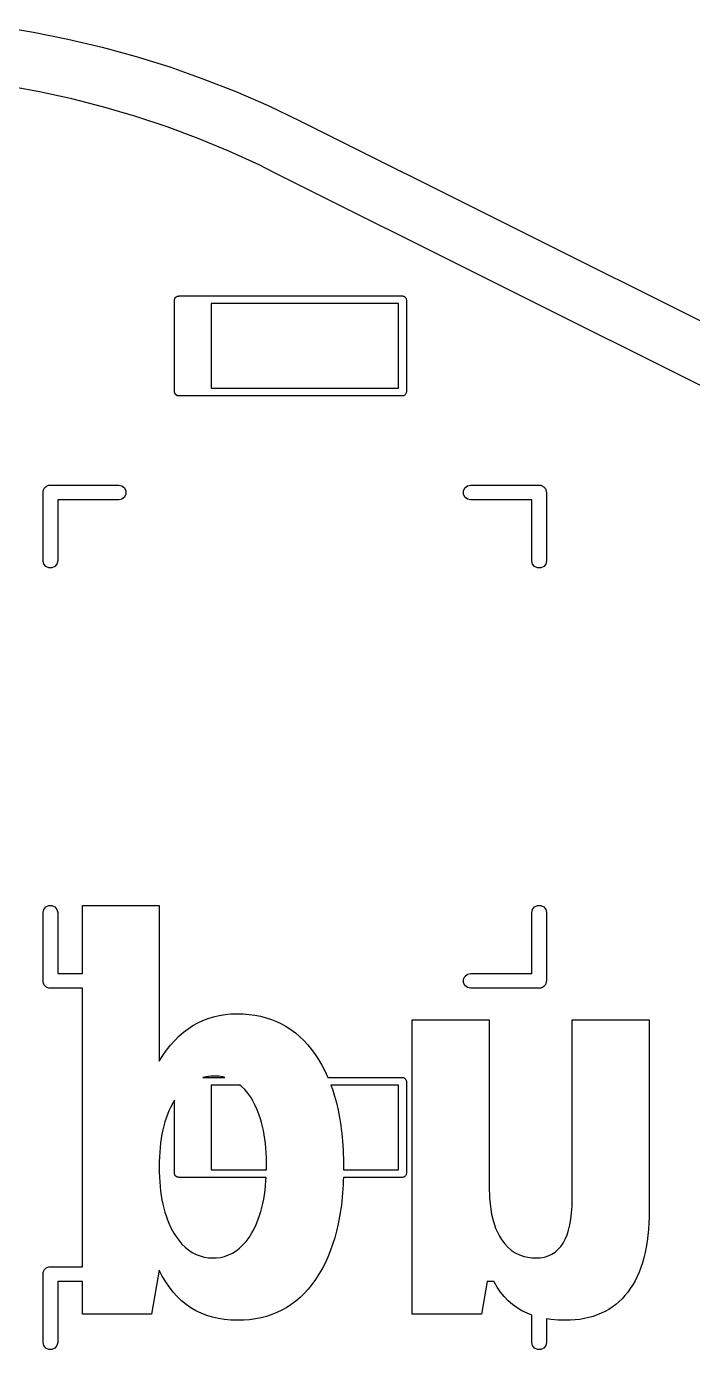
# Model space of a CAD drawing. Extents: x 25 to 230, y -179 to -24.
# Drawn here: x 160.67 to 177.98, y -64.19 to -29.79 of the extents above; entities that cross this region are included whole.
import ezdxf

# ---------------------------------------------------------------- set-up
doc = ezdxf.new("R2010")
doc.units = 0
doc.layers.add('BLACK', color=7, linetype='CONTINUOUS')

msp = doc.modelspace()

# ---------------------------------------------------------------- linework, layer by layer
at = {"layer": 'BLACK', "linetype": 'CONTINUOUS'}
for p, q in [((159.948342, -29.794606), (160.851109, -29.941861)), ((160.851109, -29.941861), (161.74809, -30.121089)), ((161.74809, -30.121089), (162.63814, -30.332063)), ((162.63814, -30.332063), (163.520134, -30.574514)), ((163.520134, -30.574514), (164.392962, -30.848139)), ((164.392962, -30.848139), (165.25552, -31.152591)), ((165.25552, -31.152591), (166.106721, -31.487486)), ((161.007235, -31.49467), (160.159506, -31.340888)), ((161.848966, -31.678464), (161.007235, -31.49467)), ((166.106721, -31.487486), (166.94549, -31.852402)), ((162.683639, -31.892037), (161.848966, -31.678464)), ((163.5102, -32.135121), (162.683639, -31.892037)), ((166.94549, -31.852402), (167.770618, -32.246805)), ((164.327605, -32.407408), (163.5102, -32.135121)), ((167.770618, -32.246805), (167.770777, -32.246863)), ((167.770777, -32.246863), (190.931763, -43.827356)), ((165.134825, -32.708555), (164.327605, -32.407408)), ((165.930839, -33.038181), (165.134825, -32.708555)), ((166.714643, -33.395872), (165.930839, -33.038181)), ((167.099949, -33.588519), (166.714643, -33.395872)), ((167.099957, -33.588503), (167.099949, -33.588519)), ((190.260948, -45.168999), (167.099957, -33.588503)), ((164.534098, -36.841221), (164.584098, -36.804894)), ((164.584098, -36.804894), (164.624937, -36.804894)), ((164.624937, -36.804894), (164.64, -36.8)), ((164.64, -36.8), (170.44, -36.8)), ((170.44, -36.8), (170.455063, -36.804894)), ((170.455063, -36.804894), (170.470902, -36.804894)), ((170.470902, -36.804894), (170.483715, -36.814203)), ((164.515, -36.9), (164.534098, -36.841221)), ((164.515, -39.3), (164.515, -36.9)), ((165.465, -37), (165.465, -39.2)), ((170.34, -37), (165.465, -37)), ((170.34, -39.2), (170.34, -37)), ((170.483715, -36.814203), (170.498779, -36.819098)), ((170.498779, -36.819098), (170.508088, -36.831911)), ((170.508088, -36.831911), (170.520902, -36.841221)), ((170.520902, -36.841221), (170.525796, -36.856284)), ((170.525796, -36.856284), (170.535106, -36.869098)), ((170.535106, -36.869098), (170.535106, -36.884937)), ((170.535106, -36.884937), (170.54, -36.9)), ((170.54, -36.9), (170.54, -39.3)), ((165.465, -39.2), (170.34, -39.2)), ((164.534098, -39.358779), (164.515, -39.3)), ((164.584098, -39.395106), (164.534098, -39.358779)), ((164.624937, -39.395106), (164.584098, -39.395106)), ((164.64, -39.4), (164.624937, -39.395106)), ((170.44, -39.4), (164.64, -39.4)), ((170.455063, -39.395106), (170.44, -39.4)), ((170.470902, -39.395106), (170.455063, -39.395106)), ((170.483715, -39.385796), (170.470902, -39.395106)), ((170.498779, -39.380902), (170.483715, -39.385796)), ((170.508088, -39.368088), (170.498779, -39.380902)), ((170.520902, -39.358779), (170.508088, -39.368088)), ((170.525796, -39.343715), (170.520902, -39.358779)), ((170.535106, -39.330902), (170.525796, -39.343715)), ((170.54, -39.3), (170.535106, -39.315062)), ((170.535106, -39.315062), (170.535106, -39.330902)), ((161.0995, -41.91), (161.104276, -41.889074)), ((161.0995, -43.688), (161.0995, -41.91)), ((161.104276, -41.86761), (161.113588, -41.848272)), ((161.104276, -41.889074), (161.104276, -41.86761)), ((161.113588, -41.848272), (161.118365, -41.827345)), ((161.118365, -41.827345), (161.131748, -41.810562)), ((161.131748, -41.810562), (161.141061, -41.791225)), ((161.141061, -41.791225), (161.157842, -41.777842)), ((161.157842, -41.777842), (161.171225, -41.761061)), ((161.171225, -41.761061), (161.190562, -41.751748)), ((161.190562, -41.751748), (161.207345, -41.738365)), ((161.207345, -41.738365), (161.228272, -41.733588)), ((161.228272, -41.733588), (161.24761, -41.724276)), ((161.24761, -41.724276), (161.269074, -41.724276)), ((161.269074, -41.724276), (161.29, -41.7195)), ((161.29, -41.7195), (163.068, -41.7195)), ((163.068, -41.7195), (163.150655, -41.738365)), ((163.150655, -41.738365), (163.216939, -41.791225)), ((163.216939, -41.791225), (163.253724, -41.86761)), ((163.253724, -41.95239), (163.216939, -42.028775)), ((163.253724, -41.86761), (163.253724, -41.95239)), ((172.026276, -41.86761), (172.063061, -41.791225)), ((172.026276, -41.95239), (172.026276, -41.86761)), ((172.063061, -42.028775), (172.026276, -41.95239)), ((172.063061, -41.791225), (172.129345, -41.738365)), ((172.129345, -41.738365), (172.212, -41.7195)), ((172.212, -41.7195), (173.99, -41.7195)), ((173.99, -41.7195), (174.010926, -41.724276)), ((174.010926, -41.724276), (174.03239, -41.724276)), ((174.03239, -41.724276), (174.051727, -41.733588)), ((174.051727, -41.733588), (174.072655, -41.738365)), ((174.072655, -41.738365), (174.089437, -41.751748)), ((174.089437, -41.751748), (174.108775, -41.761061)), ((174.108775, -41.761061), (174.122157, -41.777842)), ((174.122157, -41.777842), (174.138939, -41.791225)), ((174.138939, -41.791225), (174.148251, -41.810562)), ((174.148251, -41.810562), (174.161635, -41.827345)), ((174.161635, -41.827345), (174.166411, -41.848272)), ((174.166411, -41.848272), (174.175724, -41.86761)), ((174.175724, -41.86761), (174.175724, -41.889074)), ((174.175724, -41.889074), (174.1805, -41.91)), ((174.1805, -41.91), (174.1805, -43.688)), ((163.068, -42.1005), (161.4805, -42.1005)), ((161.4805, -42.1005), (161.4805, -43.688)), ((163.150655, -42.081635), (163.068, -42.1005)), ((163.216939, -42.028775), (163.150655, -42.081635)), ((172.129345, -42.081635), (172.063061, -42.028775)), ((172.212, -42.1005), (172.129345, -42.081635)), ((173.7995, -42.1005), (172.212, -42.1005)), ((173.7995, -43.688), (173.7995, -42.1005)), ((161.118365, -43.770655), (161.0995, -43.688)), ((161.171225, -43.836939), (161.118365, -43.770655)), ((161.24761, -43.873724), (161.171225, -43.836939)), ((161.33239, -43.873724), (161.24761, -43.873724)), ((161.408775, -43.836939), (161.33239, -43.873724)), ((161.461635, -43.770655), (161.408775, -43.836939)), ((161.4805, -43.688), (161.461635, -43.770655)), ((173.818365, -43.770655), (173.7995, -43.688)), ((173.871225, -43.836939), (173.818365, -43.770655)), ((173.94761, -43.873724), (173.871225, -43.836939)), ((174.03239, -43.873724), (173.94761, -43.873724)), ((174.108775, -43.836939), (174.03239, -43.873724)), ((174.161635, -43.770655), (174.108775, -43.836939)), ((174.1805, -43.688), (174.161635, -43.770655)), ((161.0995, -52.832), (161.118365, -52.749345)), ((161.0995, -54.61), (161.0995, -52.832)), ((161.118365, -52.749345), (161.171225, -52.683061)), ((161.171225, -52.683061), (161.24761, -52.646276)), ((161.24761, -52.646276), (161.33239, -52.646276)), ((161.33239, -52.646276), (161.408775, -52.683061)), ((161.408775, -52.683061), (161.461635, -52.749345)), ((161.461635, -52.749345), (161.4805, -52.832)), ((161.4805, -52.832), (161.4805, -54.4195)), ((162.121644, -54.4195), (162.121644, -52.64858)), ((162.121644, -52.64858), (164.117108, -52.64858)), ((164.117108, -52.64858), (164.117108, -56.700569)), ((173.7995, -52.832), (173.818365, -52.749345)), ((173.7995, -54.4195), (173.7995, -52.832)), ((173.818365, -52.749345), (173.871225, -52.683061)), ((173.871225, -52.683061), (173.94761, -52.646276)), ((173.94761, -52.646276), (174.03239, -52.646276)), ((174.03239, -52.646276), (174.108775, -52.683061)), ((174.108775, -52.683061), (174.161635, -52.749345)), ((174.161635, -52.749345), (174.1805, -52.832)), ((174.1805, -52.832), (174.1805, -54.61)), ((161.104276, -54.630925), (161.0995, -54.61)), ((161.104276, -54.65239), (161.104276, -54.630925)), ((161.113588, -54.671727), (161.104276, -54.65239)), ((161.118365, -54.692655), (161.113588, -54.671727)), ((161.131748, -54.709437), (161.118365, -54.692655)), ((161.4805, -54.4195), (162.121644, -54.4195)), ((172.026276, -54.56761), (172.063061, -54.491225)), ((172.026276, -54.65239), (172.026276, -54.56761)), ((172.063061, -54.728775), (172.026276, -54.65239)), ((172.063061, -54.491225), (172.129345, -54.438365)), ((172.129345, -54.438365), (172.212, -54.4195)), ((172.212, -54.4195), (173.7995, -54.4195)), ((174.161635, -54.692655), (174.148251, -54.709437)), ((174.166411, -54.671727), (174.161635, -54.692655)), ((174.175724, -54.65239), (174.166411, -54.671727)), ((174.1805, -54.61), (174.175724, -54.630925)), ((174.175724, -54.630925), (174.175724, -54.65239)), ((161.141061, -54.728775), (161.131748, -54.709437)), ((161.157842, -54.742157), (161.141061, -54.728775)), ((161.171225, -54.758939), (161.157842, -54.742157)), ((161.190562, -54.768251), (161.171225, -54.758939)), ((161.207345, -54.781635), (161.190562, -54.768251)), ((161.228272, -54.786411), (161.207345, -54.781635)), ((161.24761, -54.795724), (161.228272, -54.786411)), ((161.269074, -54.795724), (161.24761, -54.795724)), ((161.29, -54.8005), (161.269074, -54.795724)), ((162.121644, -54.8005), (161.29, -54.8005)), ((162.121644, -59.448301), (162.121644, -54.8005)), ((172.129345, -54.781635), (172.063061, -54.728775)), ((172.212, -54.8005), (172.129345, -54.781635)), ((173.99, -54.8005), (172.212, -54.8005)), ((174.010926, -54.795724), (173.99, -54.8005)), ((174.03239, -54.795724), (174.010926, -54.795724)), ((174.051727, -54.786411), (174.03239, -54.795724)), ((174.072655, -54.781635), (174.051727, -54.786411)), ((174.089437, -54.768251), (174.072655, -54.781635)), ((174.108775, -54.758939), (174.089437, -54.768251)), ((174.122157, -54.742157), (174.108775, -54.758939)), ((174.138939, -54.728775), (174.122157, -54.742157)), ((174.148251, -54.709437), (174.138939, -54.728775)), ((164.992108, -55.771835), (165.120803, -55.699278)), ((165.120803, -55.699278), (165.253791, -55.636395)), ((165.253791, -55.636395), (165.391073, -55.583186)), ((165.391073, -55.583186), (165.532648, -55.539652)), ((165.532648, -55.539652), (165.678516, -55.505792)), ((165.678516, -55.505792), (165.828678, -55.481606)), ((165.828678, -55.481606), (165.983133, -55.467095)), ((165.983133, -55.467095), (166.141881, -55.462257)), ((166.141881, -55.462257), (166.301221, -55.466389)), ((166.301221, -55.466389), (166.45623, -55.478782)), ((166.45623, -55.478782), (166.606906, -55.499438)), ((166.606906, -55.499438), (166.753252, -55.528356)), ((166.753252, -55.528356), (166.895266, -55.565536)), ((166.895266, -55.565536), (167.032948, -55.610978)), ((167.032948, -55.610978), (167.166299, -55.664683)), ((167.166299, -55.664683), (167.295318, -55.72665)), ((170.692126, -63.278029), (170.692126, -55.618573)), ((170.692126, -55.618573), (172.694917, -55.618573)), ((172.694917, -55.618573), (172.694917, -60.000289)), ((174.849139, -60.278726), (174.849139, -55.618573)), ((174.849139, -55.618573), (176.85193, -55.618573)), ((176.85193, -55.618573), (176.85193, -60.576703)), ((164.520261, -56.158807), (164.631783, -56.047553)), ((164.631783, -56.047553), (164.747598, -55.945973)), ((164.747598, -55.945973), (164.867706, -55.854067)), ((164.867706, -55.854067), (164.992108, -55.771835)), ((167.295318, -55.72665), (167.420006, -55.79688)), ((167.420006, -55.79688), (167.540362, -55.875371)), ((167.540362, -55.875371), (167.656387, -55.962125)), ((167.656387, -55.962125), (167.768081, -56.057141)), ((167.768081, -56.057141), (167.875443, -56.16042)), ((164.211456, -56.550617), (164.310098, -56.410339)), ((164.310098, -56.410339), (164.413033, -56.279736)), ((164.413033, -56.279736), (164.520261, -56.158807)), ((167.875443, -56.16042), (167.978473, -56.271961)), ((167.978473, -56.271961), (168.077172, -56.391764)), ((168.077172, -56.391764), (168.171539, -56.519829)), ((164.117108, -56.700569), (164.211456, -56.550617)), ((168.171539, -56.519829), (168.26086, -56.655231)), ((168.26086, -56.655231), (168.344418, -56.797045)), ((165.342015, -57.099832), (165.250571, -57.12)), ((165.458421, -57.086558), (165.342015, -57.099832)), ((165.538601, -57.08403), (165.458421, -57.086558)), ((165.655745, -57.089525), (165.538601, -57.08403)), ((165.768123, -57.106012), (165.655745, -57.089525)), ((168.344418, -56.797045), (168.422213, -56.945269)), ((168.422213, -56.945269), (168.494245, -57.099906)), ((168.494245, -57.099906), (168.502514, -57.12)), ((165.250571, -57.12), (165.822906, -57.12)), ((165.465, -57.32), (165.465, -59.52)), ((166.217244, -57.32), (165.465, -57.32)), ((165.822906, -57.12), (165.768123, -57.106012)), ((166.258529, -57.353308), (166.217244, -57.32)), ((166.342313, -57.43574), (166.258529, -57.353308)), ((166.421332, -57.529162), (166.342313, -57.43574)), ((168.502514, -57.12), (170.44, -57.12)), ((168.58185, -57.32), (168.621023, -57.428412)), ((170.34, -57.32), (168.58185, -57.32)), ((168.621023, -57.428412), (168.675767, -57.602283)), ((170.34, -59.52), (170.34, -57.32)), ((170.44, -57.12), (170.455063, -57.124894)), ((170.455063, -57.124894), (170.470902, -57.124894)), ((170.470902, -57.124894), (170.483715, -57.134203)), ((170.483715, -57.134203), (170.498779, -57.139098)), ((170.498779, -57.139098), (170.508088, -57.151911)), ((170.508088, -57.151911), (170.520902, -57.161221)), ((170.520902, -57.161221), (170.525796, -57.176284)), ((170.525796, -57.176284), (170.535106, -57.189098)), ((170.535106, -57.189098), (170.535106, -57.204937)), ((170.535106, -57.204937), (170.54, -57.22)), ((170.54, -57.22), (170.54, -59.62)), ((164.47927, -57.771991), (164.412566, -57.899152)), ((164.503012, -57.731273), (164.47927, -57.771991)), ((164.515, -57.712704), (164.503012, -57.731273)), ((164.515, -59.62), (164.515, -57.712704)), ((166.495585, -57.633576), (166.421332, -57.529162)), ((166.54244, -57.709292), (166.495585, -57.633576)), ((166.607476, -57.830457), (166.54244, -57.709292)), ((168.675767, -57.602283), (168.724749, -57.782564)), ((168.724749, -57.782564), (168.767969, -57.969258)), ((164.334179, -58.080388), (164.299508, -58.176015)), ((164.371865, -57.988101), (164.334179, -58.080388)), ((164.412566, -57.899152), (164.371865, -57.988101)), ((166.666116, -57.959478), (166.607476, -57.830457)), ((166.718359, -58.096357), (166.666116, -57.959478)), ((166.749633, -58.191974), (166.718359, -58.096357)), ((168.767969, -57.969258), (168.787418, -58.065008)), ((168.787418, -58.065008), (168.805426, -58.162362)), ((164.23921, -58.377286), (164.213584, -58.482931)), ((164.267852, -58.274981), (164.23921, -58.377286)), ((164.299508, -58.176015), (164.267852, -58.274981)), ((166.778065, -58.291083), (166.749633, -58.191974)), ((166.803653, -58.393684), (166.778065, -58.291083)), ((166.826398, -58.499777), (166.803653, -58.393684)), ((168.805426, -58.162362), (168.821993, -58.261319)), ((168.821993, -58.261319), (168.83712, -58.361878)), ((168.83712, -58.361878), (168.850806, -58.46404)), ((168.850806, -58.46404), (168.863052, -58.567805)), ((164.154794, -58.8199), (164.141227, -58.938902)), ((164.171376, -58.704238), (164.154794, -58.8199)), ((164.190973, -58.591915), (164.171376, -58.704238)), ((164.213584, -58.482931), (164.190973, -58.591915)), ((166.8463, -58.609362), (166.826398, -58.499777)), ((166.863359, -58.722439), (166.8463, -58.609362)), ((166.877575, -58.839008), (166.863359, -58.722439)), ((168.863052, -58.567805), (168.873857, -58.673173)), ((168.873857, -58.673173), (168.883221, -58.780144)), ((168.883221, -58.780144), (168.891145, -58.888717)), ((164.130675, -59.061243), (164.123138, -59.186923)), ((164.141227, -58.938902), (164.130675, -59.061243)), ((166.888947, -58.959068), (166.877575, -58.839008)), ((166.897477, -59.082621), (166.888947, -58.959068)), ((166.903163, -59.209665), (166.897477, -59.082621)), ((168.891145, -58.888717), (168.897628, -58.998894)), ((168.897628, -58.998894), (168.90267, -59.110673)), ((168.90267, -59.110673), (168.906271, -59.224055)), ((162.121644, -62.0395), (162.121644, -59.448301)), ((164.118616, -59.315942), (164.117108, -59.448301)), ((164.117108, -59.448301), (164.118606, -59.580669)), ((164.123138, -59.186923), (164.118616, -59.315942)), ((166.906006, -59.340202), (166.903163, -59.209665)), ((166.90513, -59.52), (166.906361, -59.406779)), ((166.906361, -59.406779), (166.906006, -59.340202)), ((168.906271, -59.224055), (168.908432, -59.33904)), ((168.908432, -59.33904), (168.909153, -59.455628)), ((168.909153, -59.455628), (168.908755, -59.52)), ((164.118606, -59.580669), (164.1231, -59.709717)), ((164.1231, -59.709717), (164.130589, -59.835445)), ((164.130589, -59.835445), (164.141074, -59.957852)), ((164.534098, -59.678779), (164.515, -59.62)), ((164.584098, -59.715106), (164.534098, -59.678779)), ((164.624937, -59.715106), (164.584098, -59.715106)), ((164.64, -59.72), (164.624937, -59.715106)), ((166.897873, -59.72), (164.64, -59.72)), ((165.465, -59.52), (166.90513, -59.52)), ((166.8827, -59.929459), (166.893052, -59.804056)), ((166.893052, -59.804056), (166.897873, -59.72)), ((168.902734, -59.796697), (168.897742, -59.907286)), ((168.905173, -59.72), (168.902734, -59.796697)), ((170.44, -59.72), (168.905173, -59.72)), ((168.908755, -59.52), (170.34, -59.52)), ((170.455063, -59.715106), (170.44, -59.72)), ((170.470902, -59.715106), (170.455063, -59.715106)), ((170.483715, -59.705796), (170.470902, -59.715106)), ((170.498779, -59.700902), (170.483715, -59.705796)), ((170.508088, -59.688088), (170.498779, -59.700902)), ((170.520902, -59.678779), (170.508088, -59.688088)), ((170.525796, -59.663715), (170.520902, -59.678779)), ((170.535106, -59.650902), (170.525796, -59.663715)), ((170.54, -59.62), (170.535106, -59.635062)), ((170.535106, -59.635062), (170.535106, -59.650902)), ((164.141074, -59.957852), (164.154556, -60.07694)), ((164.154556, -60.07694), (164.171032, -60.192707)), ((164.171032, -60.192707), (164.190505, -60.305154)), ((166.8339, -60.284603), (166.853124, -60.169733)), ((166.853124, -60.169733), (166.869391, -60.051352)), ((166.869391, -60.051352), (166.8827, -59.929459)), ((168.883479, -60.123813), (168.874207, -60.229751)), ((168.891324, -60.016325), (168.883479, -60.123813)), ((168.897742, -59.907286), (168.891324, -60.016325)), ((172.694917, -60.000289), (172.695229, -60.053501)), ((172.695229, -60.053501), (172.697729, -60.157704)), ((172.697729, -60.157704), (172.702728, -60.258951)), ((164.190505, -60.305154), (164.212973, -60.414281)), ((164.212973, -60.414281), (164.238438, -60.520088)), ((164.238438, -60.520088), (164.266898, -60.622574)), ((166.75848, -60.608149), (166.786577, -60.503811)), ((166.786577, -60.503811), (166.811717, -60.395963)), ((166.811717, -60.395963), (166.8339, -60.284603)), ((168.837836, -60.538263), (168.822859, -60.637999)), ((168.851386, -60.436976), (168.837836, -60.538263)), ((168.86351, -60.334139), (168.851386, -60.436976)), ((168.874207, -60.229751), (168.86351, -60.334139)), ((172.702728, -60.258951), (172.714914, -60.405275)), ((172.714914, -60.405275), (172.732724, -60.544944)), ((174.834408, -60.638221), (174.845456, -60.464465)), ((174.845456, -60.464465), (174.849139, -60.278726)), ((164.266898, -60.622574), (164.298353, -60.721741)), ((164.298353, -60.721741), (164.332805, -60.817587)), ((164.332805, -60.817587), (164.370252, -60.910113)), ((166.656442, -60.900095), (166.693412, -60.806291)), ((166.693412, -60.806291), (166.727425, -60.708975)), ((166.727425, -60.708975), (166.75848, -60.608149)), ((168.806456, -60.736186), (168.769371, -60.927907)), ((168.822859, -60.637999), (168.806456, -60.736186)), ((172.732724, -60.544944), (172.756159, -60.677958)), ((172.756159, -60.677958), (172.785218, -60.804318)), ((172.785218, -60.804318), (172.819901, -60.924024)), ((174.790215, -60.949784), (174.815994, -60.799994)), ((174.815994, -60.799994), (174.834408, -60.638221)), ((176.849745, -60.748445), (176.843191, -60.915017)), ((176.85193, -60.576703), (176.849745, -60.748445)), ((164.370252, -60.910113), (164.432041, -61.042677)), ((164.432041, -61.042677), (164.500569, -61.16777)), ((164.500569, -61.16777), (164.549485, -61.245852)), ((166.454176, -61.276985), (166.527785, -61.160443)), ((166.527785, -61.160443), (166.551076, -61.119246)), ((166.551076, -61.119246), (166.616514, -60.990389)), ((166.616514, -60.990389), (166.656442, -60.900095)), ((168.726581, -61.113426), (168.678086, -61.292744)), ((168.769371, -60.927907), (168.726581, -61.113426)), ((172.819901, -60.924024), (172.860208, -61.037074)), ((172.860208, -61.037074), (172.906139, -61.14347)), ((172.906139, -61.14347), (172.957695, -61.243211)), ((174.668685, -61.327253), (174.716561, -61.213413)), ((174.716561, -61.213413), (174.757071, -61.08759)), ((174.757071, -61.08759), (174.790215, -60.949784)), ((176.832267, -61.076418), (176.816973, -61.232647)), ((176.843191, -60.915017), (176.832267, -61.076418)), ((164.549485, -61.245852), (164.626543, -61.353528)), ((164.626543, -61.353528), (164.708023, -61.449871)), ((164.708023, -61.449871), (164.793926, -61.534879)), ((164.793926, -61.534879), (164.88425, -61.608552)), ((166.116377, -61.628523), (166.207331, -61.557834)), ((166.207331, -61.557834), (166.293949, -61.475681)), ((166.293949, -61.475681), (166.37623, -61.382065)), ((166.37623, -61.382065), (166.454176, -61.276985)), ((168.623885, -61.465861), (168.563978, -61.632776)), ((168.678086, -61.292744), (168.623885, -61.465861)), ((172.957695, -61.243211), (173.014875, -61.336298)), ((173.014875, -61.336298), (173.03497, -61.3656)), ((173.03497, -61.3656), (173.098261, -61.447924)), ((173.098261, -61.447924), (173.16606, -61.521877)), ((173.16606, -61.521877), (173.263471, -61.607458)), ((174.480866, -61.596874), (174.550838, -61.518984)), ((174.550838, -61.518984), (174.613444, -61.42911)), ((174.613444, -61.42911), (174.668685, -61.327253)), ((176.773276, -61.529593), (176.744874, -61.670309)), ((176.797309, -61.383706), (176.773276, -61.529593)), ((176.816973, -61.232647), (176.797309, -61.383706)), ((164.88425, -61.608552), (164.978997, -61.670891)), ((164.978997, -61.670891), (165.078166, -61.721896)), ((165.078166, -61.721896), (165.181756, -61.761567)), ((165.181756, -61.761567), (165.28977, -61.789903)), ((165.28977, -61.789903), (165.402205, -61.806904)), ((165.402205, -61.806904), (165.519062, -61.812571)), ((165.519062, -61.812571), (165.596561, -61.810024)), ((165.596561, -61.810024), (165.709197, -61.79665)), ((165.709197, -61.79665), (165.817496, -61.771813)), ((165.817496, -61.771813), (165.921459, -61.735513)), ((165.921459, -61.735513), (166.021086, -61.68775)), ((166.021086, -61.68775), (166.116377, -61.628523)), ((168.498367, -61.79349), (168.42705, -61.948002)), ((168.563978, -61.632776), (168.498367, -61.79349)), ((173.263471, -61.607458), (173.368896, -61.678154)), ((173.368896, -61.678154), (173.482335, -61.733968)), ((173.482335, -61.733968), (173.603789, -61.774897)), ((173.603789, -61.774897), (173.700138, -61.795827)), ((173.700138, -61.795827), (173.800996, -61.808385)), ((173.800996, -61.808385), (173.906361, -61.812571)), ((173.906361, -61.812571), (174.020526, -61.80658)), ((174.020526, -61.80658), (174.127325, -61.788605)), ((174.127325, -61.788605), (174.226758, -61.758647)), ((174.226758, -61.758647), (174.318827, -61.716706)), ((174.318827, -61.716706), (174.403529, -61.662782)), ((174.403529, -61.662782), (174.480866, -61.596874)), ((176.712101, -61.805855), (176.674959, -61.936229)), ((176.744874, -61.670309), (176.712101, -61.805855)), ((161.0995, -62.23), (161.104276, -62.209074)), ((161.0995, -64.008), (161.0995, -62.23)), ((161.104276, -62.18761), (161.113588, -62.168272)), ((161.104276, -62.209074), (161.104276, -62.18761)), ((161.113588, -62.168272), (161.118365, -62.147345)), ((161.118365, -62.147345), (161.131748, -62.130562)), ((161.131748, -62.130562), (161.141061, -62.111225)), ((161.141061, -62.111225), (161.157842, -62.097842)), ((161.157842, -62.097842), (161.171225, -62.081061)), ((161.171225, -62.081061), (161.190562, -62.071748)), ((161.190562, -62.071748), (161.207345, -62.058365)), ((161.207345, -62.058365), (161.228272, -62.053588)), ((161.228272, -62.053588), (161.24761, -62.044276)), ((161.24761, -62.044276), (161.269074, -62.044276)), ((161.269074, -62.044276), (161.29, -62.0395)), ((161.29, -62.0395), (162.121644, -62.0395)), ((164.117108, -62.127645), (163.919271, -63.278029)), ((164.199483, -62.285878), (164.117108, -62.127645)), ((168.2673, -62.238422), (168.178867, -62.37433)), ((168.350027, -62.096313), (168.2673, -62.238422)), ((168.42705, -61.948002), (168.350027, -62.096313)), ((176.587566, -62.181464), (176.537315, -62.296325)), ((176.633447, -62.061432), (176.587566, -62.181464)), ((176.674959, -61.936229), (176.633447, -62.061432)), ((162.121644, -62.4205), (161.4805, -62.4205)), ((161.4805, -62.4205), (161.4805, -64.008)), ((162.121644, -63.278029), (162.121644, -62.4205)), ((164.287849, -62.433902), (164.199483, -62.285878)), ((164.382207, -62.571718), (164.287849, -62.433902)), ((164.482556, -62.699326), (164.382207, -62.571718)), ((168.085091, -62.502691), (167.986945, -62.622771)), ((168.178867, -62.37433), (168.085091, -62.502691)), ((172.644553, -62.4205), (172.49708, -63.278029)), ((172.819845, -62.4205), (172.644553, -62.4205)), ((172.826159, -62.433902), (172.819845, -62.4205)), ((172.904117, -62.571718), (172.826159, -62.433902)), ((172.990298, -62.699326), (172.904117, -62.571718)), ((176.423704, -62.510534), (176.360344, -62.609881)), ((176.482694, -62.406015), (176.423704, -62.510534)), ((176.537315, -62.296325), (176.482694, -62.406015)), ((164.588898, -62.816724), (164.482556, -62.699326)), ((164.70123, -62.923915), (164.588898, -62.816724)), ((164.819554, -63.020896), (164.70123, -62.923915)), ((167.666291, -62.933322), (167.550666, -63.020276)), ((167.777545, -62.838086), (167.666291, -62.933322)), ((167.88443, -62.734569), (167.777545, -62.838086)), ((167.986945, -62.622771), (167.88443, -62.734569)), ((173.084704, -62.816724), (172.990298, -62.699326)), ((173.187333, -62.923915), (173.084704, -62.816724)), ((173.298187, -63.020896), (173.187333, -62.923915)), ((176.144313, -62.875219), (176.064266, -62.952241)), ((176.220429, -62.792491), (176.144313, -62.875219)), ((176.292614, -62.704058), (176.220429, -62.792491)), ((176.360344, -62.609881), (176.292614, -62.704058)), ((163.919271, -63.278029), (162.121644, -63.278029)), ((164.94387, -63.107669), (164.819554, -63.020896)), ((165.074178, -63.184234), (164.94387, -63.107669)), ((165.210476, -63.250589), (165.074178, -63.184234)), ((165.352767, -63.306737), (165.210476, -63.250589)), ((167.044473, -63.285279), (166.907001, -63.330827)), ((167.177576, -63.231451), (167.044473, -63.285279)), ((167.306309, -63.16934), (167.177576, -63.231451)), ((167.430673, -63.098949), (167.306309, -63.16934)), ((167.550666, -63.020276), (167.430673, -63.098949)), ((172.49708, -63.278029), (170.692126, -63.278029)), ((173.417265, -63.107669), (173.298187, -63.020896)), ((173.544567, -63.184234), (173.417265, -63.107669)), ((173.680093, -63.250589), (173.544567, -63.184234)), ((173.7995, -63.297228), (173.680093, -63.250589)), ((175.60507, -63.251772), (175.501439, -63.294563)), ((175.704771, -63.203277), (175.60507, -63.251772)), ((175.800541, -63.149076), (175.704771, -63.203277)), ((175.89238, -63.08917), (175.800541, -63.149076)), ((175.980289, -63.023558), (175.89238, -63.08917)), ((176.064266, -62.952241), (175.980289, -63.023558)), ((165.501049, -63.352675), (165.352767, -63.306737)), ((165.655323, -63.388405), (165.501049, -63.352675)), ((165.815588, -63.413927), (165.655323, -63.388405)), ((165.981845, -63.42924), (165.815588, -63.413927)), ((166.154093, -63.434344), (165.981845, -63.42924)), ((166.313414, -63.430203), (166.154093, -63.434344)), ((166.468365, -63.417781), (166.313414, -63.430203)), ((166.618947, -63.397078), (166.468365, -63.417781)), ((166.765159, -63.368093), (166.618947, -63.397078)), ((166.907001, -63.330827), (166.765159, -63.368093)), ((173.7995, -64.008), (173.7995, -63.297228)), ((174.304439, -63.413927), (174.1805, -63.395145)), ((174.1805, -63.395145), (174.1805, -64.008)), ((174.481086, -63.42924), (174.304439, -63.413927)), ((174.665957, -63.434344), (174.481086, -63.42924)), ((174.797104, -63.431491), (174.665957, -63.434344)), ((174.92432, -63.422933), (174.797104, -63.431491)), ((175.047605, -63.40867), (174.92432, -63.422933)), ((175.16696, -63.388701), (175.047605, -63.40867)), ((175.282384, -63.363027), (175.16696, -63.388701)), ((175.393877, -63.331647), (175.282384, -63.363027)), ((175.501439, -63.294563), (175.393877, -63.331647)), ((161.118365, -64.090655), (161.0995, -64.008)), ((161.171225, -64.156939), (161.118365, -64.090655)), ((161.24761, -64.193724), (161.171225, -64.156939)), ((161.33239, -64.193724), (161.24761, -64.193724)), ((161.408775, -64.156939), (161.33239, -64.193724)), ((161.461635, -64.090655), (161.408775, -64.156939)), ((161.4805, -64.008), (161.461635, -64.090655)), ((173.818365, -64.090655), (173.7995, -64.008)), ((173.871225, -64.156939), (173.818365, -64.090655)), ((173.94761, -64.193724), (173.871225, -64.156939)), ((174.03239, -64.193724), (173.94761, -64.193724)), ((174.108775, -64.156939), (174.03239, -64.193724)), ((174.161635, -64.090655), (174.108775, -64.156939)), ((174.1805, -64.008), (174.161635, -64.090655))]:
    msp.add_line(p, q, dxfattribs=at)

doc.saveas('drawing.dxf')
